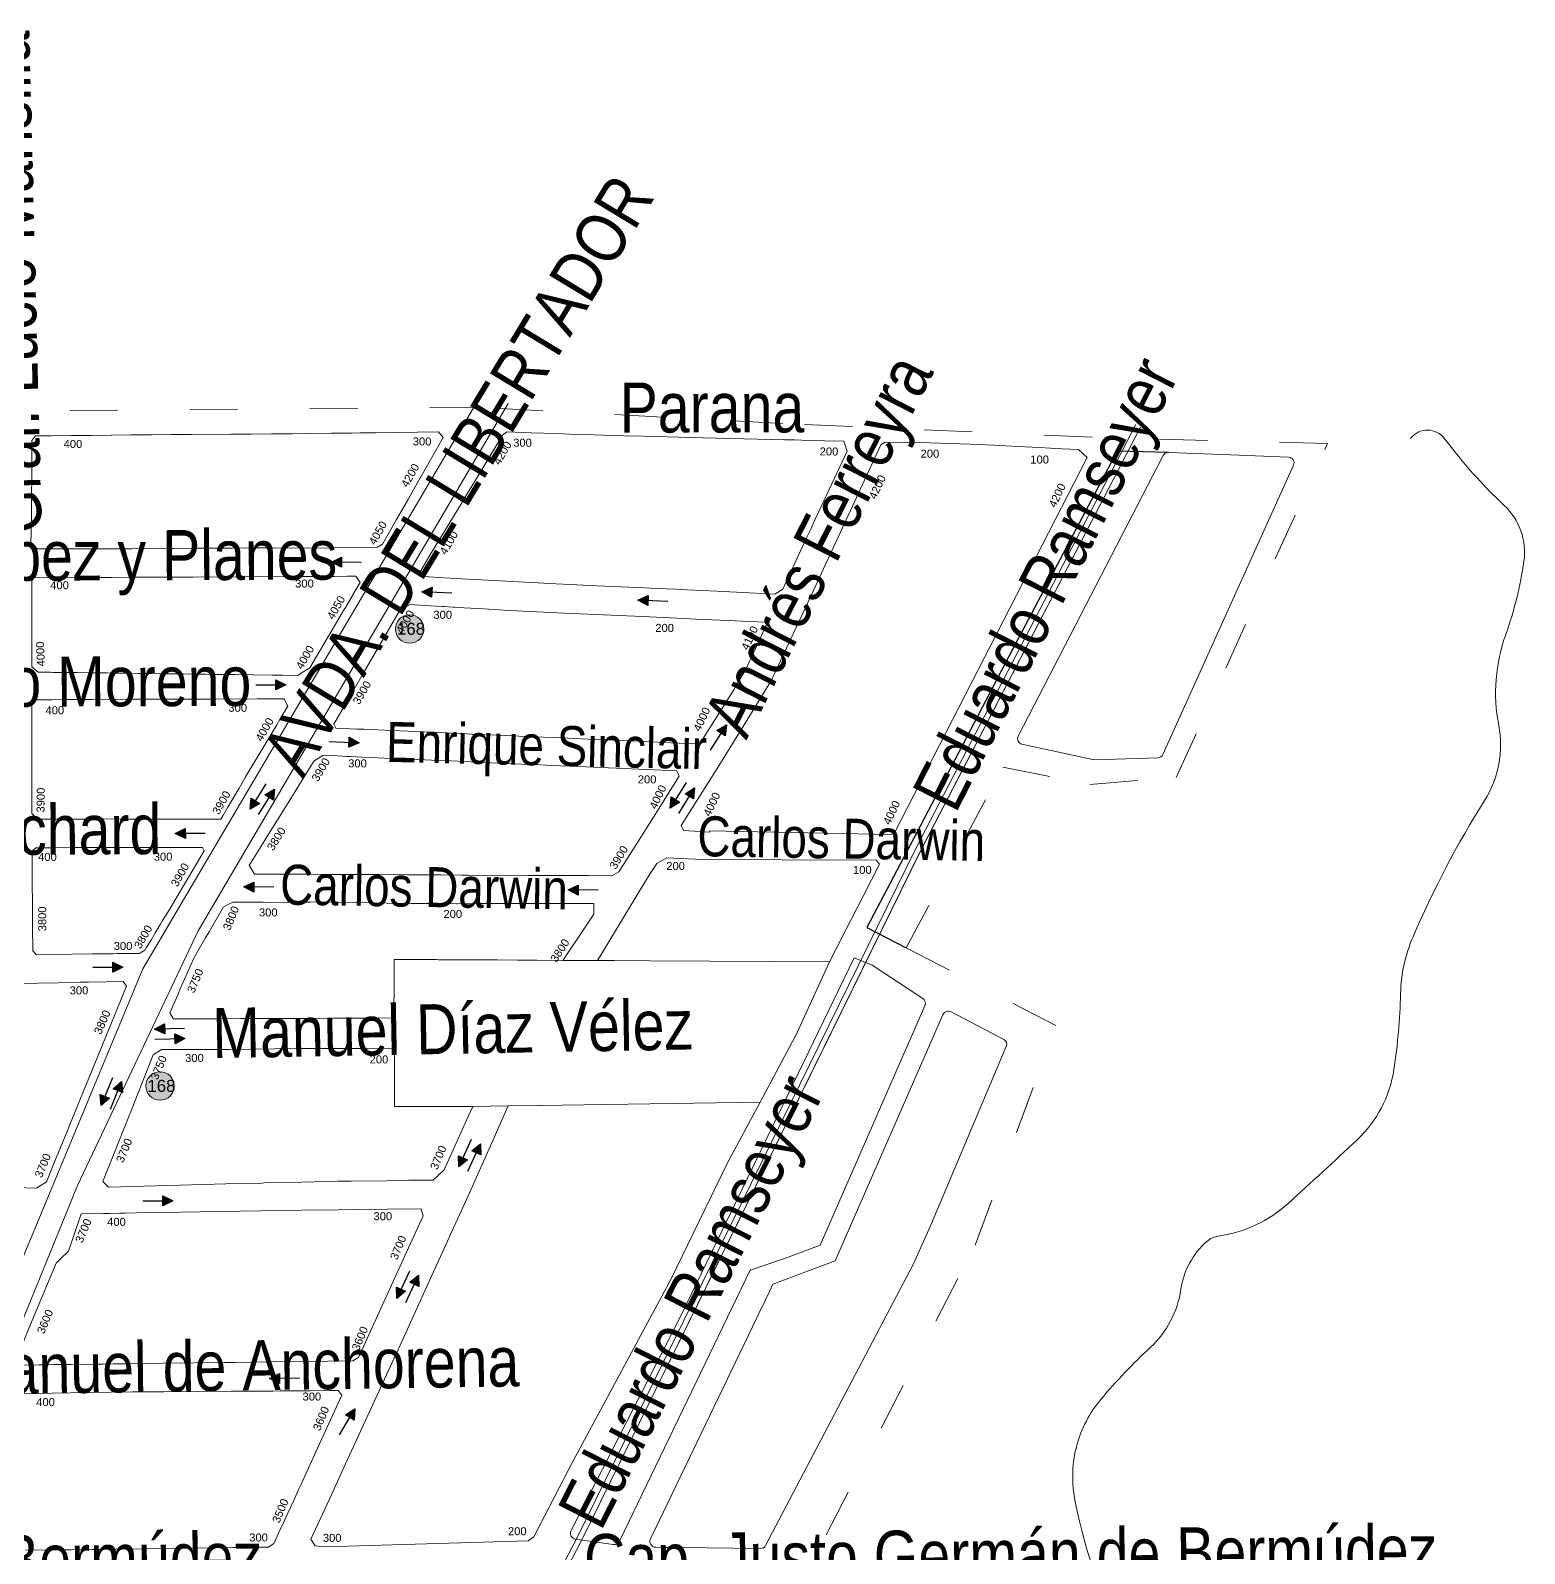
# Model space of a CAD drawing. Header units: millimetres. Extents: x 11558 to 23675, y 49449 to 61482.
# Drawn here: x 21097 to 21844, y 57721 to 58482 of the extents above; entities that cross this region are included whole.
import ezdxf

# ---------------------------------------------------------------- set-up
doc = ezdxf.new("R2010")
doc.units = ezdxf.units.MM
doc.linetypes.add('ACAD_ISO03W100', pattern=[30, 12, -18])
for name, color, linetype in [('0. plano base - nombres calles', 22, 'Continuous'), ('0. Plano Base - PLANO', 254, 'Continuous'), ('0. Plano base - sentido calles', 253, 'Continuous'), ('0. vias del tren', 252, 'VÍAS'), ('0.BARRIOS - DIVISIÓN', 12, 'ACAD_ISO03W100'), ('7. puesta en valor CC la lucila', 212, 'Continuous'), ('numeración', 7, 'Continuous')]:
    doc.layers.add(name, color=color, linetype=linetype)
doc.layers.add('Linea 168 IDA', color=7, linetype='Continuous', true_color=0x1a1a1a)
doc.layers.add('Linea 168 REGRESO', color=7, linetype='Continuous', true_color=0x330000)
doc.layers.get('7. puesta en valor CC la lucila').off()
doc.styles.get("Standard").update_dxf_attribs({"font": 'arial.ttf'})
doc.linetypes.add('VÍAS', pattern='A,0.15,[130,ltypeshp.shx,S=0.25,R=0,X=0,Y=0],0.15', length=0.3)

# ---------------------------------------------------------------- blocks, each defined once
blk = doc.blocks.new('MANZANAS')
at = {"layer": '0. Plano Base - PLANO', "color": 0, "linetype": 'Continuous', "lineweight": 5}
for points in [[(5639623.62, 6182909.64, -0.496103), (5639638.78, 6182917.34, 0.044234), (5639680.59, 6182901.48, -0.244247), (5639702.2, 6182881.22, -0.051127), (5639711.02, 6182844.59, 0.134329), (5639728.79, 6182802.69, -0.189726), (5639739.86, 6182766.04, 0.0388), (5639739.54, 6182689.11, 0.09554), (5639747.14, 6182660.95, -0.031201), (5639761.69, 6182625.77, -0.168468), (5639761.52, 6182586.14, -0.004283), (5639745.61, 6182542.09, -0.149649), (5639722.28, 6182511.53, 0.145939), (5639718.31, 6182506.42, 0.177302), (5639717.8, 6182479.27, -0.169834), (5639717.66, 6182446.49, 0.029807), (5639707.67, 6182411.89, 0.109062), (5639707.57, 6182386.13, 0.11264), (5639718.82, 6182362.06, 0.0541), (5639755.36, 6182324.37, 0.033828)], [(5639506.16, 6182551.88), (5639496.42, 6182550.92), (5639499.87, 6182434.35), (5639502.05, 6182352.1), (5639502.91, 6182231.65, 0.514609), (5639506.91, 6182228.84), (5639524.77, 6182235.1, 0.326602), (5639526.77, 6182238.02), (5639522.35, 6182388.48), (5639523.2, 6182389.36), (5639525.46, 6182391.73), (5639535.25, 6182401.95)], [(5639506.16, 6182551.88), (5639536.26, 6182548.76, -0.365405), (5639538.94, 6182545.97), (5639547.55, 6182415.68), (5639535.25, 6182401.95)], [(5639548.95, 6182546.1, -0.434147), (5639551.95, 6182549.29), (5639581.61, 6182549.25, -0.390508), (5639584.39, 6182546.67), (5639592.08, 6182450.94), (5639593.27, 6182429.25), (5639592.61, 6182269.86, -0.281915), (5639591.07, 6182267.37), (5639555.09, 6182249.21), (5639549.5, 6182246.39), (5639546.74, 6182244.99), (5639544.3, 6182243.76, -0.548941), (5639539.95, 6182246.35), (5639536.25, 6182368.86), (5639536.12, 6182373.25), (5639536.07, 6182374.95), (5639535.81, 6182383.4), (5639535.69, 6182387.45), (5639557.81, 6182412.15), (5639548.95, 6182546.1)]]:
    blk.add_lwpolyline(points, format="xyb", dxfattribs=at)
blk.add_lwpolyline([(5639557.27, 6182694.07), (5639521.72, 6182684.35, -0.493917), (5639518.18, 6182687.05), (5639517.78, 6182845.01, -0.291408), (5639519.39, 6182847.55), (5639543.69, 6182858.97), (5639573.87, 6182873.14, -0.531742), (5639577.85, 6182870.76), (5639586.58, 6182712.34, -0.285933), (5639585.16, 6182709.74)], format="xyb", close=True, dxfattribs=at)
at = {"layer": '0. Plano Base - PLANO', "color": 0, "linetype": 'VÍAS', "lineweight": 5, "ltscale": 4}
for points in [[(5639498.58, 6182852.42), (5639498.58, 6182614.33), (5639507.14, 6182228.89), (5639507.14, 6182181.36), (5639499.58, 6182050.89), (5639491.3, 6181998.3), (5639483.11, 6181953.65), (5639476.63, 6181918.34), (5639458.2, 6181825.34), (5639436.33, 6181704.24), (5639396.68, 6181501.18), (5639382.4, 6181412.53), (5639364.06, 6181337.09), (5639343.42, 6181280.78), (5639316.75, 6181215.85), (5639268.98, 6181116.06), (5639194.54, 6180959.83), (5639162.21, 6180892.02), (5639129.25, 6180822.85), (5639106.57, 6180782.08), (5639050.37, 6180665.87)], [(5639501.22, 6182852.42), (5639501.22, 6182614.36), (5639509.79, 6182228.92), (5639509.79, 6182181.28), (5639502.22, 6182050.61), (5639493.9, 6181997.86), (5639485.71, 6181953.18), (5639479.23, 6181917.85), (5639460.79, 6181824.85), (5639438.93, 6181703.75), (5639399.29, 6181500.71), (5639384.99, 6181412.01), (5639366.6, 6181336.32), (5639345.88, 6181279.82), (5639319.17, 6181214.78), (5639271.36, 6181114.92), (5639196.93, 6180958.69), (5639164.6, 6180890.88), (5639131.6, 6180821.63), (5639108.92, 6180780.86), (5639052.75, 6180664.71)]]:
    blk.add_lwpolyline(points, dxfattribs=at)
at = {"layer": '0. Plano Base - PLANO', "color": 0}
blk.add_lwpolyline([(5639519.39, 6182847.55), (5639496.41, 6182836.27), (5639495.68, 6182720.72), (5639495.42, 6182624.55), (5639495.07, 6182567.36), (5639517.28, 6182567.36)], dxfattribs=at)
at = {"layer": '0. Plano Base - PLANO', "color": 0, "linetype": 'Continuous', "lineweight": 5}
for points in [[(5639403.54, 6182573.43), (5639391.42, 6182568.17), (5639389.28, 6182569.78), (5639392.23, 6182604.93), (5639394.1, 6182630.6), (5639395.45, 6182649.02), (5639395.82, 6182654.09), (5639395.84, 6182654.39), (5639394.6, 6182683.68), (5639393.69, 6182704.15), (5639392.27, 6182736.2), (5639390.11, 6182784.69), (5639391.44, 6182786.84), (5639411.31, 6182796.85), (5639429.45, 6182805.45), (5639440.15, 6182810.53), (5639451.3, 6182815.55), (5639461.09, 6182819.96), (5639466.2, 6182822.26), (5639467.76, 6182822.98), (5639478.91, 6182828.12), (5639484.62, 6182826.57), (5639485.51, 6182615.62), (5639484.45, 6182614.16), (5639424.55, 6182584.61), (5639403.16, 6182574.03)], [(5639217.91, 6182620.96), (5639216.8, 6182620.45), (5639214.88, 6182621.72), (5639214.97, 6182623.11), (5639215.52, 6182631.74), (5639216.07, 6182640.36), (5639216.46, 6182646.43), (5639217.49, 6182662.35), (5639217.71, 6182665.92), (5639218.5, 6182678.13), (5639219.24, 6182689.73), (5639220.02, 6182701.83), (5639221.23, 6182704.22), (5639232.12, 6182709.4), (5639237.73, 6182712.08), (5639246.61, 6182716.3), (5639249.28, 6182717.57), (5639256.2, 6182720.86), (5639264.93, 6182725.02), (5639265.33, 6182725.2), (5639282.67, 6182733.68), (5639309.41, 6182746.74), (5639321.46, 6182752.63), (5639327.89, 6182755.77), (5639346.29, 6182764.77), (5639350.67, 6182766.91), (5639357.07, 6182770.03), (5639364.35, 6182773.58), (5639372.88, 6182777.75), (5639376.53, 6182774.1), (5639377.7, 6182746.99), (5639378.16, 6182736.56), (5639378.39, 6182731.17), (5639378.57, 6182727.09), (5639378.99, 6182717.21), (5639379.82, 6182698.07), (5639377.4, 6182693.94), (5639351.14, 6182681.96), (5639337.48, 6182675.73), (5639332.33, 6182673.38), (5639323.69, 6182669.33), (5639318.28, 6182666.79), (5639314.69, 6182665.1), (5639296.63, 6182656.63), (5639293.53, 6182655.17), (5639287.54, 6182652.46), (5639278.14, 6182648.21), (5639269.72, 6182644.4), (5639258.18, 6182639.18), (5639246.96, 6182634.1), (5639235.09, 6182628.73), (5639224.45, 6182623.92)], [(5639040.79, 6182544.64), (5639039.69, 6182544.07), (5639035.46, 6182545.47), (5639031.2, 6182554.29), (5639025.21, 6182566), (5639020.66, 6182574.9), (5639012.44, 6182590.98), (5639012.95, 6182593.82), (5639015.12, 6182594.95), (5639019.86, 6182597.45), (5639028.71, 6182602.16), (5639037.59, 6182606.88), (5639046.4, 6182611.56), (5639055.27, 6182616.28), (5639064.02, 6182620.92), (5639064.16, 6182621), (5639073.05, 6182625.7), (5639081.89, 6182630.37), (5639099.42, 6182639.64), (5639108.27, 6182644.32), (5639117.25, 6182649.07), (5639126.08, 6182653.77), (5639134.82, 6182658.43), (5639143.73, 6182663.18), (5639149.36, 6182666.18), (5639152.56, 6182667.88), (5639156.4, 6182669.93), (5639157.71, 6182670.63), (5639163.1, 6182673.52), (5639190.87, 6182688.42), (5639194.24, 6182687.1), (5639193.38, 6182664.13), (5639193.37, 6182663.84), (5639192.92, 6182651.85), (5639192.47, 6182639.85), (5639191.94, 6182625.72), (5639190.31, 6182623.2), (5639179.26, 6182617.26), (5639170.41, 6182612.5), (5639161.47, 6182607.69), (5639143.99, 6182598.84), (5639143.78, 6182598.73), (5639138.37, 6182595.88), (5639134.8, 6182593.99), (5639126.22, 6182589.46), (5639117.03, 6182584.6), (5639108.46, 6182580.07), (5639099.98, 6182575.59), (5639099.2, 6182575.18), (5639081.79, 6182565.98), (5639076.74, 6182563.32), (5639072.91, 6182561.33), (5639064.2, 6182556.8), (5639060.78, 6182555.03), (5639058.27, 6182553.73), (5639055.01, 6182552.03)], [(5639223.32, 6182537.92), (5639213.51, 6182533.35), (5639211.73, 6182534.68), (5639212.53, 6182551.19), (5639213.14, 6182563.96), (5639214.94, 6182601.03), (5639218.08, 6182605.28), (5639222.43, 6182607.23), (5639232.7, 6182611.84), (5639233.02, 6182611.98), (5639233.7, 6182612.29), (5639237.74, 6182614.1), (5639238.4, 6182614.39), (5639241.9, 6182615.96), (5639242.56, 6182616.26), (5639251.72, 6182620.37), (5639261.02, 6182624.53), (5639269.79, 6182628.46), (5639272.59, 6182629.72), (5639279.08, 6182632.73), (5639288.52, 6182637.1), (5639323.97, 6182653.52), (5639333.46, 6182657.92), (5639342.63, 6182662.17), (5639351.37, 6182666.22), (5639363.38, 6182671.78), (5639365.81, 6182672.91), (5639379.57, 6182679.28), (5639380.83, 6182678.6), (5639381.32, 6182667.84), (5639381.34, 6182667.41), (5639381.52, 6182663.5), (5639381.82, 6182654.84), (5639381.88, 6182653.33), (5639381.39, 6182644.54), (5639381.27, 6182642.43), (5639381.22, 6182641.5), (5639378.78, 6182612.27), (5639376.89, 6182609.4), (5639369.4, 6182605.91), (5639365.6, 6182604.14), (5639356.53, 6182599.92), (5639347.71, 6182595.82), (5639341.34, 6182592.86), (5639337.29, 6182590.97), (5639334.11, 6182589.49), (5639315.87, 6182581), (5639299.51, 6182573.38), (5639288.21, 6182568.12), (5639279.75, 6182564.19), (5639275.33, 6182562.13), (5639270.61, 6182559.94), (5639266.23, 6182557.9), (5639257.05, 6182553.62), (5639242.83, 6182547.01), (5639238.92, 6182545.19), (5639226.21, 6182539.27)], [(5639069.91, 6182490.25), (5639068.56, 6182489.57), (5639064.55, 6182490.56), (5639060.85, 6182497.67), (5639057.48, 6182504.14), (5639052.94, 6182512.86), (5639050.01, 6182518.49), (5639044.64, 6182528.8), (5639045.17, 6182530.57), (5639070.76, 6182544.02), (5639079.64, 6182548.69), (5639088.58, 6182553.39), (5639097.48, 6182558.07), (5639102.82, 6182560.88), (5639106.12, 6182562.61), (5639115.27, 6182567.42), (5639161.98, 6182591.98), (5639164.95, 6182593.54), (5639167.6, 6182594.93), (5639174.41, 6182598.51), (5639177.88, 6182600.33), (5639178.05, 6182600.42), (5639183.77, 6182603.42), (5639187.53, 6182605.4), (5639190.79, 6182603.52), (5639190.43, 6182596.84), (5639190.42, 6182596.59), (5639190, 6182588.78), (5639189.97, 6182588.22), (5639189.26, 6182574.79), (5639188.68, 6182563.92), (5639188.16, 6182554.2), (5639185.9, 6182550.26), (5639184.6, 6182547.98), (5639177.78, 6182544.55), (5639173.1, 6182542.2), (5639156.44, 6182533.81), (5639155.6, 6182533.39), (5639145.83, 6182528.48), (5639143.34, 6182527.22), (5639137.23, 6182524.16), (5639133.66, 6182522.36), (5639128.64, 6182519.84), (5639122.88, 6182516.93), (5639119.48, 6182515.23), (5639113.42, 6182512.17), (5639110.47, 6182510.69), (5639109.94, 6182510.42), (5639107.47, 6182509.18), (5639106.37, 6182508.63), (5639103.15, 6182507.01), (5639102.35, 6182506.61), (5639101.73, 6182506.3), (5639099.43, 6182505.13), (5639098.89, 6182504.86), (5639096.85, 6182503.83), (5639092.71, 6182501.74), (5639086.08, 6182498.4), (5639083.88, 6182497.29), (5639075.39, 6182493.01), (5639074.04, 6182492.33)], [(5639389.7, 6182493.91), (5639383.3, 6182490.63), (5639384.52, 6182509.91), (5639385.78, 6182529.81), (5639386.52, 6182541.4), (5639387.11, 6182547.33), (5639390.27, 6182552.19), (5639406.64, 6182559.67), (5639441.93, 6182577.88), (5639483.74, 6182599.45), (5639486.1, 6182598.41), (5639486.17, 6182580.81), (5639486.24, 6182561.87), (5639486.39, 6182543.48), (5639406.56, 6182502.55), (5639390.69, 6182494.41)], [(5639212.78, 6182450.75), (5639211.1, 6182449.89), (5639206.81, 6182452.58), (5639206.95, 6182454.4), (5639207.77, 6182465.37), (5639208.07, 6182469.34), (5639208.99, 6182481.47), (5639209.24, 6182484.85), (5639209.7, 6182490.86), (5639209.96, 6182494.37), (5639211.41, 6182513.58), (5639214.16, 6182518.34), (5639214.25, 6182518.38), (5639220.69, 6182521.38), (5639224.82, 6182523.3), (5639224.91, 6182523.34), (5639226.69, 6182524.16), (5639229.05, 6182525.26), (5639231.68, 6182526.48), (5639235.84, 6182528.42), (5639244.89, 6182532.62), (5639254.21, 6182536.95), (5639263.37, 6182541.21), (5639272.05, 6182545.24), (5639275.41, 6182546.8), (5639281.21, 6182549.5), (5639284.62, 6182551.08), (5639287.62, 6182552.48), (5639290.42, 6182553.78), (5639293.14, 6182555.04), (5639294.17, 6182555.52), (5639299.59, 6182558.04), (5639312.95, 6182564.25), (5639317.23, 6182566.24), (5639326.57, 6182570.59), (5639333.39, 6182573.75), (5639374.71, 6182592.95), (5639377.07, 6182591.18), (5639375.04, 6182567.06), (5639373.42, 6182547.95), (5639372.32, 6182534.88), (5639370.09, 6182531.52), (5639359.73, 6182526.2), (5639352.78, 6182522.63), (5639332.69, 6182512.32), (5639306.17, 6182498.7), (5639303.37, 6182497.27), (5639294.13, 6182492.52), (5639287.52, 6182489.13), (5639280.32, 6182485.44), (5639278.99, 6182484.75), (5639266.75, 6182478.47), (5639261.82, 6182475.94), (5639258.2, 6182474.08), (5639252.68, 6182471.24), (5639247.17, 6182468.42), (5639243.81, 6182466.69), (5639235.07, 6182462.2), (5639232.59, 6182460.92), (5639226.05, 6182457.56), (5639221.9, 6182455.43)], [(5639353.84, 6182393.04), (5639326.79, 6182379.06), (5639321.63, 6182389.06), (5639319.16, 6182393.87), (5639318.07, 6182395.98), (5639315.88, 6182400.23), (5639315.2, 6182401.45), (5639313.46, 6182404.92), (5639306.14, 6182418.25), (5639297.35, 6182435.38), (5639292.8, 6182444.24), (5639296.95, 6182446.37), (5639299.78, 6182447.82), (5639299.98, 6182447.92), (5639302.39, 6182449.16), (5639307.7, 6182451.87), (5639311.55, 6182453.85), (5639312.46, 6182454.32), (5639313.84, 6182455.03), (5639320.42, 6182458.4), (5639322.45, 6182459.44), (5639323.4, 6182459.92), (5639324.65, 6182460.56), (5639329.7, 6182463.15), (5639338.57, 6182467.7), (5639347.82, 6182472.44), (5639352.84, 6182475.01), (5639356.22, 6182476.74), (5639367.8, 6182482.68), (5639383.3, 6182490.63), (5639389.7, 6182493.91), (5639390.69, 6182494.41), (5639406.56, 6182502.55), (5639486.39, 6182543.48), (5639488.48, 6182502.73), (5639488.48, 6182502.53), (5639488.02, 6182465.18), (5639391.1, 6182413.07), (5639390.8, 6182412.91), (5639377.1, 6182405.54), (5639361.56, 6182397.19), (5639356.3, 6182394.36), (5639356.08, 6182394.24)], [(5639117, 6182431.94), (5639102.41, 6182424.25), (5639098.41, 6182425.48), (5639091.31, 6182439.13), (5639085.91, 6182449.5), (5639078.85, 6182463.08), (5639078.71, 6182463.35), (5639078.24, 6182464.26), (5639077, 6182466.63), (5639072.93, 6182474.46), (5639072.95, 6182474.53), (5639073.44, 6182476.54), (5639081.14, 6182480.59), (5639087.17, 6182483.76), (5639089.58, 6182485.02), (5639090.22, 6182485.36), (5639094.15, 6182487.42), (5639098.87, 6182489.9), (5639116.47, 6182499.15), (5639122.38, 6182502.25), (5639123.15, 6182502.65), (5639125.2, 6182503.73), (5639134.39, 6182508.55), (5639144.59, 6182513.89), (5639153.62, 6182518.62), (5639172.08, 6182528.29), (5639183.83, 6182534.44), (5639184.14, 6182534.22), (5639186.7, 6182532.44), (5639187.26, 6182532.05), (5639186.82, 6182524.64), (5639186.59, 6182520.89), (5639184.78, 6182490.89), (5639184.6, 6182487.09), (5639184.47, 6182484.5), (5639183.93, 6182473.39), (5639183.7, 6182468.43), (5639183.6, 6182466.5), (5639182.94, 6182466.16), (5639179.57, 6182464.42), (5639178.74, 6182463.98), (5639176.95, 6182463.06), (5639173.69, 6182461.37), (5639171, 6182459.98), (5639155.78, 6182452.11), (5639141.81, 6182444.88), (5639141.31, 6182444.62), (5639140.12, 6182444), (5639127.84, 6182437.65), (5639126.74, 6182437.07), (5639117.94, 6182432.44), (5639117.36, 6182432.13)], [(5639209.08, 6182367.19), (5639208.63, 6182366.95), (5639205.6, 6182368.81), (5639205.22, 6182374.01), (5639205, 6182376.99), (5639204.88, 6182378.66), (5639204.64, 6182381.84), (5639204.4, 6182385.13), (5639204.33, 6182387.19), (5639203.6, 6182398.58), (5639203.57, 6182398.99), (5639204.13, 6182410.37), (5639204.3, 6182413.9), (5639205, 6182428.18), (5639208.01, 6182432.53), (5639218.7, 6182437.95), (5639220.57, 6182438.89), (5639221.23, 6182439.23), (5639221.53, 6182439.38), (5639225.35, 6182441.31), (5639231.91, 6182444.8), (5639242.35, 6182450.35), (5639245.37, 6182451.96), (5639245.48, 6182452.02), (5639254.82, 6182456.72), (5639263.89, 6182461.28), (5639276.68, 6182467.57), (5639287.46, 6182473.01), (5639295.19, 6182476.91), (5639307.64, 6182483.27), (5639308.08, 6182483.51), (5639316.75, 6182488.17), (5639320.29, 6182490.07), (5639325.68, 6182492.86), (5639334.37, 6182497.37), (5639343.87, 6182502.28), (5639368.52, 6182515), (5639370.89, 6182510.31), (5639370.03, 6182502.61), (5639367.8, 6182482.68), (5639356.22, 6182476.74), (5639352.84, 6182475.01), (5639347.82, 6182472.44), (5639338.57, 6182467.7), (5639329.7, 6182463.15), (5639324.65, 6182460.56), (5639323.4, 6182459.92), (5639322.45, 6182459.44), (5639320.42, 6182458.4), (5639313.84, 6182455.03), (5639312.46, 6182454.32), (5639311.55, 6182453.85), (5639307.7, 6182451.87), (5639302.39, 6182449.16), (5639299.98, 6182447.92), (5639299.78, 6182447.82), (5639296.95, 6182446.37), (5639292.8, 6182444.24), (5639297.35, 6182435.38), (5639306.14, 6182418.25), (5639293.17, 6182411.43), (5639290.53, 6182410.04), (5639279.67, 6182404.33), (5639266.4, 6182397.34), (5639256.65, 6182392.21), (5639253.26, 6182390.43), (5639240.05, 6182383.48), (5639238.2, 6182382.51), (5639229.05, 6182377.7), (5639227.11, 6182376.68), (5639222.54, 6182374.27), (5639220.42, 6182373.15), (5639212.21, 6182368.83)], [(5639397.35, 6182167.61), (5639392.82, 6182165.86), (5639389.44, 6182167.78), (5639388.39, 6182189.91), (5639387.46, 6182209.28), (5639386.35, 6182232.73), (5639383.96, 6182281.2), (5639382.45, 6182310.31), (5639381.25, 6182333.52), (5639381.15, 6182335.34), (5639380.83, 6182341.57), (5639380.06, 6182356.4), (5639378.21, 6182387.07), (5639377.32, 6182401.87), (5639377.1, 6182405.54), (5639390.8, 6182412.91), (5639391.1, 6182413.07), (5639488.02, 6182465.18), (5639487.59, 6182430.77), (5639487.98, 6182413.28), (5639488.02, 6182412.03), (5639488.58, 6182391.86), (5639489.3, 6182366.39), (5639487.77, 6182262.71), (5639487.77, 6182242.86), (5639487.78, 6182220.3), (5639486.16, 6182217.24)], [(5639139.42, 6182367.33), (5639133.01, 6182363.9), (5639130.45, 6182364.68), (5639130.2, 6182365.16), (5639124.99, 6182375), (5639120.36, 6182383.76), (5639113.49, 6182396.75), (5639113.27, 6182397.17), (5639111.14, 6182401.18), (5639109.75, 6182403.82), (5639108.53, 6182406.13), (5639107.71, 6182407.66), (5639107.21, 6182408.62), (5639107.33, 6182409), (5639108.01, 6182411.18), (5639109.17, 6182411.78), (5639111.88, 6182413.19), (5639115.62, 6182415.14), (5639118.3, 6182416.54), (5639121.49, 6182418.19), (5639124.4, 6182419.71), (5639127.31, 6182421.22), (5639133.53, 6182424.46), (5639141.84, 6182428.77), (5639145.31, 6182430.58), (5639151.18, 6182433.63), (5639158.5, 6182437.44), (5639159.26, 6182437.83), (5639163.81, 6182440.2), (5639165.64, 6182441.16), (5639167.75, 6182442.25), (5639173.56, 6182445.28), (5639179.32, 6182448.27), (5639181.4, 6182449.35), (5639181.94, 6182449.63), (5639183.52, 6182448.61), (5639182.13, 6182425.07), (5639181.42, 6182412.99), (5639181.08, 6182408.16), (5639180.93, 6182405.45), (5639180.7, 6182400.93), (5639180.64, 6182399.85), (5639180.46, 6182396.76), (5639180.18, 6182392.18), (5639180.1, 6182390.84), (5639179.55, 6182390), (5639178.74, 6182388.78), (5639178.37, 6182388.22), (5639170.92, 6182384.21), (5639168.6, 6182382.96), (5639166.59, 6182381.88), (5639157.33, 6182376.92), (5639148.74, 6182372.32)], [(5639321.63, 6182389.06), (5639326.79, 6182379.06), (5639353.84, 6182393.04), (5639356.08, 6182394.24), (5639356.3, 6182394.36), (5639361.56, 6182397.19), (5639361.85, 6182391.59), (5639363.37, 6182362.45), (5639362.15, 6182358.51), (5639360.99, 6182355.33), (5639350.22, 6182349.72), (5639340.41, 6182344.32), (5639324.79, 6182336.03), (5639320.04, 6182333.52), (5639318.92, 6182332.92), (5639303.16, 6182324.23), (5639286.67, 6182315.14), (5639285.78, 6182314.65), (5639269.81, 6182305.8), (5639249.78, 6182294.72), (5639218.49, 6182277.39), (5639214.77, 6182278.62), (5639211.87, 6182307.09), (5639211.33, 6182312.42), (5639211.27, 6182312.98), (5639210.87, 6182316.92), (5639209.21, 6182333.2), (5639207.88, 6182346.33), (5639210.29, 6182350.65), (5639233.88, 6182362.88), (5639240.33, 6182366.22), (5639260.36, 6182376.98), (5639271.26, 6182382.84), (5639273.65, 6182384.09), (5639286.81, 6182390.98), (5639300.21, 6182397.99), (5639313.46, 6182404.92), (5639315.2, 6182401.45), (5639315.88, 6182400.23), (5639318.07, 6182395.98), (5639319.16, 6182393.87)], [(5639228.74, 6182182.59), (5639217.54, 6182176.59), (5639215.64, 6182198.49), (5639212.78, 6182231.6), (5639213.77, 6182234.51), (5639215.53, 6182239.68), (5639212.59, 6182259.29), (5639222.29, 6182264.53), (5639224.56, 6182265.75), (5639225.03, 6182266), (5639229.41, 6182268.37), (5639231.26, 6182269.37), (5639231.76, 6182269.64), (5639236.88, 6182272.4), (5639256.37, 6182282.92), (5639273.43, 6182292.13), (5639291.56, 6182301.92), (5639309.43, 6182311.57), (5639325.63, 6182320.31), (5639332.38, 6182323.89), (5639362.19, 6182339.71), (5639364.78, 6182337.22), (5639365.97, 6182313.14), (5639368.62, 6182259.44), (5639366.89, 6182256.57), (5639344.88, 6182244.78), (5639329.12, 6182236.34), (5639314.88, 6182228.72), (5639310.56, 6182226.41), (5639283.42, 6182211.87), (5639274.24, 6182206.95), (5639268.79, 6182204.04), (5639267.52, 6182203.36), (5639262.27, 6182200.55), (5639261.44, 6182200.1), (5639256.86, 6182197.65), (5639255.98, 6182197.18), (5639253.66, 6182195.94), (5639242.8, 6182190.12), (5639241.22, 6182189.27), (5639240.62, 6182188.95), (5639237.76, 6182187.42), (5639236.68, 6182186.84), (5639234.99, 6182185.94), (5639232.84, 6182184.79)]]:
    blk.add_lwpolyline(points, close=True, dxfattribs=at)
for points in [[(5639535.25, 6182401.95), (5639525.46, 6182391.73), (5639523.2, 6182389.36), (5639522.35, 6182388.48), (5639522.34, 6182388.77)], [(5639131.62, 6182346.92), (5639149.14, 6182356.48), (5639158.95, 6182361.83), (5639162.46, 6182363.74), (5639177.63, 6182372.02), (5639180.24, 6182370.67), (5639182.37, 6182347.04), (5639186.33, 6182303.24), (5639187.32, 6182292.21), (5639188.35, 6182280.88), (5639188.46, 6182279.59), (5639188.54, 6182278.78), (5639189.74, 6182265.46), (5639186.77, 6182260.37), (5639177.34, 6182255.82)], [(5639224.71, 6182164.1), (5639257.34, 6182181.77), (5639276.41, 6182192.1), (5639278.91, 6182193.42), (5639282.61, 6182195.37), (5639290.19, 6182199.37), (5639319.99, 6182215.09), (5639329.57, 6182220.15), (5639338.42, 6182224.82), (5639341.64, 6182226.52), (5639347.58, 6182229.66), (5639354.86, 6182233.5), (5639363.39, 6182238.01), (5639367.31, 6182240.08), (5639369.99, 6182238.89), (5639371.12, 6182216.6), (5639371.65, 6182206.15), (5639372.02, 6182198.84), (5639372.17, 6182195.69), (5639372.43, 6182190.35), (5639372.57, 6182187.42), (5639372.9, 6182180.71), (5639373.37, 6182171.01), (5639373.55, 6182167.2), (5639373.56, 6182167.05), (5639374.03, 6182157.46), (5639372.44, 6182154.59), (5639365.11, 6182150.66), (5639358.15, 6182146.93), (5639356.74, 6182146.18), (5639347.89, 6182141.44), (5639324.75, 6182128.99), (5639317.08, 6182124.87), (5639305.17, 6182118.46), (5639298.98, 6182115.13), (5639294.75, 6182112.87), (5639285.59, 6182107.97), (5639279.8, 6182104.87), (5639265.45, 6182097.2)]]:
    blk.add_lwpolyline(points, dxfattribs=at)
blk = doc.blocks.new('168 ida')
at = {"layer": 'Linea 168 REGRESO', "lineweight": 211, "true_color": 0xededed}
h = blk.add_hatch(color=7, dxfattribs=at)
h.dxf.hatch_style = 1
edge = h.paths.add_edge_path()
edge.add_arc((0, 0), 7.11, 0, 360)
at = {"layer": 'Linea 168 REGRESO', "lineweight": 9}
blk.add_circle((0, 0), 7.11, dxfattribs=at)
at = {"layer": 'Linea 168 REGRESO', "lineweight": 15, "insert": (-6.3, 3.1), "char_height": 6, "attachment_point": 1}
blk.add_mtext_dynamic_manual_height_columns('168', width=16.4579, gutter_width=12.5, heights=[0], dxfattribs=at)

msp = doc.modelspace()

# ---------------------------------------------------------------- hatches: boundary and pattern name
at = {"layer": '0. Plano base - sentido calles', "linetype": 'Continuous', "lineweight": 25, "ltscale": 2, "true_color": 0x1a1a1a}
h = msp.add_hatch(color=250, dxfattribs=at)
h.dxf.hatch_style = 1
h.paths.add_polyline_path([(21247.76, 58216.5), (21252.73, 58213.93), (21252.76, 58216.43)])
h.paths.add_polyline_path([(21247.76, 58216.5), (21252.76, 58216.43), (21252.79, 58218.93)])
h = msp.add_hatch(color=250, dxfattribs=at)
h.dxf.hatch_style = 1
h.paths.add_polyline_path([(21292.97, 58201.69), (21297.83, 58198.94), (21297.96, 58201.44)])
h.paths.add_polyline_path([(21292.97, 58201.69), (21297.96, 58201.44), (21298.09, 58203.94)])
h = msp.add_hatch(color=250, dxfattribs=at)
h.dxf.hatch_style = 1
h.paths.add_polyline_path([(21401, 58197.54), (21405.87, 58194.79), (21405.99, 58197.28)])
h.paths.add_polyline_path([(21401, 58197.54), (21405.99, 58197.28), (21406.12, 58199.78)])
h = msp.add_hatch(color=250, dxfattribs=at)
h.dxf.hatch_style = 1
h.paths.add_polyline_path([(21224.96, 58155.19), (21219.96, 58157.68), (21219.96, 58155.18)])
h.paths.add_polyline_path([(21224.96, 58155.19), (21219.96, 58155.18), (21219.97, 58152.68)])
h = msp.add_hatch(color=250, dxfattribs=at)
h.dxf.hatch_style = 1
h.paths.add_polyline_path([(21445.22, 58135.15), (21440.44, 58132.26), (21442.55, 58130.92)])
h.paths.add_polyline_path([(21445.22, 58135.15), (21442.55, 58130.92), (21444.67, 58129.59)])
h = msp.add_hatch(color=250, dxfattribs=at)
h.dxf.hatch_style = 1
h.paths.add_polyline_path([(21261.59, 58126.2), (21256.7, 58128.92), (21256.59, 58126.42)])
h.paths.add_polyline_path([(21261.59, 58126.2), (21256.59, 58126.42), (21256.49, 58123.92)])
h = msp.add_hatch(color=250, dxfattribs=at)
h.dxf.hatch_style = 1
h.paths.add_polyline_path([(21219.26, 58103.05), (21214.51, 58100.12), (21216.63, 58098.8)])
h.paths.add_polyline_path([(21219.26, 58103.05), (21216.63, 58098.8), (21218.76, 58097.49)])
h = msp.add_hatch(color=250, dxfattribs=at)
h.dxf.hatch_style = 1
h.paths.add_polyline_path([(21417.18, 58093.53), (21421.93, 58096.47), (21419.81, 58097.78)])
h.paths.add_polyline_path([(21417.18, 58093.53), (21419.81, 58097.78), (21417.68, 58099.1)])
h = msp.add_hatch(color=250, dxfattribs=at)
h.dxf.hatch_style = 1
h.paths.add_polyline_path([(21429.32, 58103.65), (21424.57, 58100.72), (21426.69, 58099.4)])
h.paths.add_polyline_path([(21429.32, 58103.65), (21426.69, 58099.4), (21428.82, 58098.09)])
h = msp.add_hatch(color=250, dxfattribs=at)
h.dxf.hatch_style = 1
h.paths.add_polyline_path([(21207.12, 58092.93), (21211.88, 58095.87), (21209.75, 58097.18)])
h.paths.add_polyline_path([(21207.12, 58092.93), (21209.75, 58097.18), (21207.62, 58098.5)])
h = msp.add_hatch(color=250, dxfattribs=at)
h.dxf.hatch_style = 1
h.paths.add_polyline_path([(21169.71, 58080.85), (21174.72, 58078.36), (21174.71, 58080.86)])
h.paths.add_polyline_path([(21169.71, 58080.85), (21174.71, 58080.86), (21174.71, 58083.36)])
h = msp.add_hatch(color=250, dxfattribs=at)
h.dxf.hatch_style = 1
h.paths.add_polyline_path([(21203.99, 58054.09), (21208.98, 58051.57), (21208.99, 58054.07)])
h.paths.add_polyline_path([(21203.99, 58054.09), (21208.99, 58054.07), (21209, 58056.57)])
h = msp.add_hatch(color=250, dxfattribs=at)
h.dxf.hatch_style = 1
h.paths.add_polyline_path([(21366.04, 58052.6), (21371.03, 58050.08), (21371.04, 58052.58)])
h.paths.add_polyline_path([(21366.04, 58052.6), (21371.04, 58052.58), (21371.05, 58055.08)])
h = msp.add_hatch(color=250, dxfattribs=at)
h.dxf.hatch_style = 1
h.paths.add_polyline_path([(21143.55, 58014.02), (21138.54, 58016.51), (21138.55, 58014.01)])
h.paths.add_polyline_path([(21143.55, 58014.02), (21138.55, 58014.01), (21138.55, 58011.51)])
h = msp.add_hatch(color=250, dxfattribs=at)
h.dxf.hatch_style = 1
h.paths.add_polyline_path([(21159.38, 57982.97), (21164.45, 57980.62), (21164.38, 57983.12)])
h.paths.add_polyline_path([(21159.38, 57982.97), (21164.38, 57983.12), (21164.31, 57985.62)])
h = msp.add_hatch(color=250, dxfattribs=at)
h.dxf.hatch_style = 1
h.paths.add_polyline_path([(21174.52, 57978.42), (21169.45, 57980.77), (21169.52, 57978.27)])
h.paths.add_polyline_path([(21174.52, 57978.42), (21169.52, 57978.27), (21169.6, 57975.77)])
h = msp.add_hatch(color=250, dxfattribs=at)
h.dxf.hatch_style = 1
h.paths.add_polyline_path([(21142.88, 57956.91), (21138.71, 57953.18), (21141.03, 57952.26)])
h.paths.add_polyline_path([(21142.88, 57956.91), (21141.03, 57952.26), (21143.36, 57951.34)])
h = msp.add_hatch(color=250, dxfattribs=at)
h.dxf.hatch_style = 1
h.paths.add_polyline_path([(21132.7, 57944.81), (21136.86, 57948.54), (21134.54, 57949.46)])
h.paths.add_polyline_path([(21132.7, 57944.81), (21134.54, 57949.46), (21132.22, 57950.38)])
h = msp.add_hatch(color=250, dxfattribs=at)
h.dxf.hatch_style = 1
h.paths.add_polyline_path([(21322.23, 57925.74), (21317.87, 57922.24), (21320.15, 57921.19)])
h.paths.add_polyline_path([(21322.23, 57925.74), (21320.15, 57921.19), (21322.42, 57920.15)])
h = msp.add_hatch(color=250, dxfattribs=at)
h.dxf.hatch_style = 1
h.paths.add_polyline_path([(21311.43, 57914.19), (21315.79, 57917.69), (21313.52, 57918.73)])
h.paths.add_polyline_path([(21311.43, 57914.19), (21313.52, 57918.73), (21311.24, 57919.77)])
h = msp.add_hatch(color=250, dxfattribs=at)
h.dxf.hatch_style = 1
h.paths.add_polyline_path([(21168.42, 57897.27), (21163.42, 57899.76), (21163.42, 57897.26)])
h.paths.add_polyline_path([(21168.42, 57897.27), (21163.42, 57897.26), (21163.43, 57894.76)])
h = msp.add_hatch(color=250, dxfattribs=at)
h.dxf.hatch_style = 1
h.paths.add_polyline_path([(21291.28, 57860.03), (21286.93, 57856.52), (21289.2, 57855.48)])
h.paths.add_polyline_path([(21291.28, 57860.03), (21289.2, 57855.48), (21291.47, 57854.44)])
h = msp.add_hatch(color=250, dxfattribs=at)
h.dxf.hatch_style = 1
h.paths.add_polyline_path([(21280.49, 57848.47), (21284.84, 57851.98), (21282.57, 57853.02)])
h.paths.add_polyline_path([(21280.49, 57848.47), (21282.57, 57853.02), (21280.3, 57854.06)])
h = msp.add_hatch(color=250, dxfattribs=at)
h.dxf.hatch_style = 1
h.paths.add_polyline_path([(21216.75, 57808.48), (21221.76, 57805.98), (21221.75, 57808.48)])
h.paths.add_polyline_path([(21216.75, 57808.48), (21221.75, 57808.48), (21221.75, 57810.98)])
h = msp.add_hatch(color=250, dxfattribs=at)
h.dxf.hatch_style = 1
h.paths.add_polyline_path([(21259.5, 57793.2), (21254.8, 57790.18), (21256.95, 57788.9)])
h.paths.add_polyline_path([(21259.5, 57793.2), (21256.95, 57788.9), (21259.09, 57787.62)])
at = {"layer": 'Linea 168 IDA', "lineweight": 15}
h = msp.add_hatch(dxfattribs=at)
h.set_pattern_fill('AR-B816', color=256)
h.set_pattern_definition([(0, (6394.8, 4678.97), (0, 203.2), []), (90, (6394.8, 4678.97), (-203.2, 203.2), [203.2, -203.2])])
h.paths.add_polyline_path([(21235.64, 58184.39, 1), (21244, 58184.39, 1)])
h.paths.add_polyline_path([(21236.38, 58181.45), (21243.46, 58181.45), (21243.46, 58186.6), (21236.38, 58186.6)], flags=25)

# ---------------------------------------------------------------- linework, layer by layer
at = {"layer": '0. Plano base - sentido calles', "color": 250, "linetype": 'Continuous', "lineweight": 25, "ltscale": 2, "true_color": 0x1a1a1a}
for points in [[(21262.76, 58216.31), (21247.76, 58216.5), (21252.79, 58218.93), (21252.73, 58213.93), (21247.76, 58216.5)], [(21307.95, 58200.93), (21292.97, 58201.69), (21298.09, 58203.94), (21297.83, 58198.94), (21292.97, 58201.69)], [(21415.98, 58196.77), (21401, 58197.54), (21406.12, 58199.78), (21405.87, 58194.79), (21401, 58197.54)], [(21209.96, 58155.16), (21224.96, 58155.19), (21219.97, 58152.68), (21219.96, 58157.68), (21224.96, 58155.19)], [(21437.22, 58122.47), (21445.22, 58135.15), (21444.67, 58129.59), (21440.44, 58132.26), (21445.22, 58135.15)], [(21246.6, 58126.86), (21261.59, 58126.2), (21256.49, 58123.92), (21256.7, 58128.92), (21261.59, 58126.2)], [(21215.01, 58105.69), (21207.12, 58092.93), (21207.62, 58098.5), (21211.88, 58095.87), (21207.12, 58092.93)], [(21211.37, 58090.3), (21219.26, 58103.05), (21218.76, 58097.49), (21214.51, 58100.12), (21219.26, 58103.05)], [(21425.07, 58106.29), (21417.18, 58093.53), (21417.68, 58099.1), (21421.93, 58096.47), (21417.18, 58093.53)], [(21421.43, 58090.9), (21429.32, 58103.65), (21428.82, 58098.09), (21424.57, 58100.72), (21429.32, 58103.65)], [(21184.71, 58080.87), (21169.71, 58080.85), (21174.71, 58083.36), (21174.72, 58078.36), (21169.71, 58080.85)], [(21218.99, 58054.02), (21203.99, 58054.09), (21209, 58056.57), (21208.98, 58051.57), (21203.99, 58054.09)], [(21381.04, 58052.53), (21366.04, 58052.6), (21371.05, 58055.08), (21371.03, 58050.08), (21366.04, 58052.6)], [(21128.55, 58013.99), (21143.55, 58014.02), (21138.55, 58011.51), (21138.54, 58016.51), (21143.55, 58014.02)], [(21174.38, 57983.41), (21159.38, 57982.97), (21164.31, 57985.62), (21164.45, 57980.62), (21159.38, 57982.97)], [(21159.53, 57977.98), (21174.52, 57978.42), (21169.6, 57975.77), (21169.45, 57980.77), (21174.52, 57978.42)], [(21138.23, 57958.75), (21132.7, 57944.81), (21132.22, 57950.38), (21136.86, 57948.54), (21132.7, 57944.81)], [(21137.34, 57942.97), (21142.88, 57956.91), (21143.36, 57951.34), (21138.71, 57953.18), (21142.88, 57956.91)], [(21317.68, 57927.82), (21311.43, 57914.19), (21311.24, 57919.77), (21315.79, 57917.69), (21311.43, 57914.19)], [(21315.98, 57912.1), (21322.23, 57925.74), (21322.42, 57920.15), (21317.87, 57922.24), (21322.23, 57925.74)], [(21153.42, 57897.24), (21168.42, 57897.27), (21163.43, 57894.76), (21163.42, 57899.76), (21168.42, 57897.27)], [(21286.74, 57862.11), (21280.49, 57848.47), (21280.3, 57854.06), (21284.84, 57851.98), (21280.49, 57848.47)], [(21285.03, 57846.39), (21291.28, 57860.03), (21291.47, 57854.44), (21286.93, 57856.52), (21291.28, 57860.03)], [(21231.75, 57808.5), (21216.75, 57808.48), (21221.75, 57810.98), (21221.76, 57805.98), (21216.75, 57808.48)], [(21251.84, 57780.3), (21259.5, 57793.2), (21259.09, 57787.62), (21254.8, 57790.18), (21259.5, 57793.2)]]:
    msp.add_lwpolyline(points, dxfattribs=at)
at = {"layer": '0. vias del tren', "color": 252, "lineweight": 13, "ltscale": 5}
for points in [[(21649.94, 58285.22), (21540.17, 58073.94), (21370.08, 57727.97), (21348.16, 57685.78), (21281.3, 57573.49), (21249.7, 57530.65), (21221.85, 57494.8), (21199.82, 57466.45), (21140.59, 57392.43), (21065.36, 57295.04), (20936.56, 57133.13), (20883.01, 57061.05), (20831.96, 57002.55), (20787.68, 56962.1), (20734.08, 56916.78), (20645.68, 56850.25), (20507.6, 56745.94), (20447.64, 56700.67), (20386.51, 56654.48), (20347.59, 56628.76), (20244.14, 56551.55)], [(21652.28, 58284), (21542.53, 58072.75), (21372.44, 57726.77), (21350.47, 57684.49), (21283.51, 57572.03), (21251.81, 57529.05), (21223.94, 57493.18), (21201.9, 57464.82), (21142.67, 57390.79), (21067.44, 57293.41), (20938.65, 57131.51), (20885.07, 57059.39), (20833.85, 57000.7), (20789.42, 56960.12), (20735.73, 56914.72), (20647.27, 56848.14), (20509.19, 56743.83), (20449.24, 56698.56), (20388.04, 56652.32), (20349.11, 56626.59), (20245.71, 56549.43)]]:
    msp.add_lwpolyline(points, dxfattribs=at)
at = {"layer": '0.BARRIOS - DIVISIÓN', "color": 14, "lineweight": 18, "ltscale": 2}
msp.add_lwpolyline([(19945.72, 58287.94), (19923.91, 58043.4), (19902.09, 57798.86), (19856.05, 57250.46), (21295.4, 57263.73), (21452.7, 57610.67), (21440.16, 57623.59), (21569.55, 57874.98), (21609.91, 57984.78), (21535.11, 58023.64), (21583.33, 58113.98), (21626.83, 58105.34), (21670.11, 58108.85), (21745.7, 58275.74), (21628.05, 58278.93), (21473.27, 58285.8), (21320.95, 58293.9), (20938.69, 58290.94), (20541.19, 58288.57), (19945.72, 58287.94)], dxfattribs=at)
at = {"layer": 'Linea 168 IDA', "lineweight": 15}
msp.add_lwpolyline([(21322.55, 58300.09), (21153.53, 58013.12), (21076.23, 57827.96), (21005.05, 57649.05), (20982.11, 57589.38), (20977.82, 57341.53), (20973.29, 57117.77), (20963.99, 57059.48), (20919.57, 56828.6), (20873.89, 56588.03), (20847.82, 56428.53), (20802.45, 56139.06), (20776.13, 55948.55)], dxfattribs=at)
at = {"layer": 'Linea 168 REGRESO', "lineweight": 15}
msp.add_lwpolyline([(20800.79, 55985.68), (20825.9, 56150.45), (20854.3, 56344.34), (20890.73, 56553.48), (20912.6, 56680.43), (20979.96, 57088.07), (20984.13, 57166.66), (20987.01, 57373.21), (20991.42, 57514.31), (20992.86, 57590.93), (21120.76, 57904.83), (21181.05, 58032.14), (21336.09, 58295.82)], dxfattribs=at)

# ---------------------------------------------------------------- block references
at = {"layer": '0. Plano Base - PLANO', "color": 28, "lineweight": 5, "true_color": 0x0d0d0d, "rotation": 332.5463477508169}
msp.add_blockref('MANZANAS', (-7833237.48, -2828296.13), dxfattribs=at)
at = {"layer": '7. puesta en valor CC la lucila', "color": 250, "lineweight": 30, "rotation": 332.5463477508169}
msp.add_blockref('MANZANAS', (-7833237.48, -2828296.13), dxfattribs=at)
at = {"layer": 'Linea 168 REGRESO', "lineweight": 15}
for p in [(21286.86, 58183.06), (21162.08, 57954.59)]:
    msp.add_blockref('168 ida', p, dxfattribs=at)

# ---------------------------------------------------------------- texts
at = {"layer": '0. plano base - nombres calles', "color": 250, "lineweight": 15, "true_color": 0x1a1a1a, "attachment_point": 1}
for s, width, insert, char_height, rotation in [('{\\fArial Narrow|b0|i0|c0|p34;Gral. Lucio Mansilla}', 329.255, (21077.95, 58230.22), 25, 91.4291), ('{\\fArial Narrow|b0|i0|c0|p34;AVDA. DEL LIBERTADOR}', 432.83, (21211.95, 58121.02), 25, 58.78456), ('{\\fArial Narrow|b0|i0|c0|p34;Andrés Ferreyra}', 329.255, (21432.9, 58138.6), 25, 62.99667), ('{\\fArial Narrow|b0|i0|c0|p34;Eduardo Ramseyer}', 329.255, (21537.49, 58101.71), 25, 62.99667), ('{\\fArial Narrow|b0|i0|c0|p34;Parana}', 329.255, (21391.8, 58306.24), 25, 0.08459), ('{\\fArial Narrow|b0|i0|c0|p34;Vicente López y Planes}', 329.255, (20951.28, 58231.68), 25, 0.20836), ('{\\fArial Narrow|b0|i0|c0|p34;Dr. Mariano Moreno}', 329.255, (20953.03, 58168.64), 25, 0.23074), ('{\\fArial Narrow|b0|i0|c0|p34;Enrique Sinclair}', 329.255, (21275.34, 58136.67), 20, 358.66718), ('{\\fArial Narrow|b0|i0|c0|p34;Alférez Hipólito Bouchard}', 329.255, (20839.51, 58093.52), 25, 0.3682), ('\\pt60;{\\fArial Narrow|b0|i0|c0|p34;Carlos Darwin}', 329.255, (21430.93, 58089.54), 20, 359.01954), ('\\pt60;{\\fArial Narrow|b0|i0|c0|p34;Carlos Darwin}', 329.255, (21222.32, 58065.35), 20, 359.01954), ('{\\fArial Narrow|b0|i0|c0|p34;Manuel Díaz Vélez }', 329.255, (21187.98, 57993.49), 25, 1.05587), ('{\\fArial Narrow|b0|i0|c0|p34;Eduardo Ramseyer}', 329.255, (21360.18, 57743.01), 25, 62.99667), ('{\\fArial Narrow|b0|i0|c0|p34;Dr. Tomás Manuel de Anchorena}', 444.0925, (20919.71, 57823.14), 25, 0.8644), ('{\\fArial Narrow|b0|i0|c0|p34;Cap. Justo Germán de Bermúdez }', 455.5451, (21373.89, 57730.58), 25, 0.64402), ('{\\fArial Narrow|b0|i0|c0|p34;Cap. Justo Germán de Bermúdez }', 455.5451, (20786.38, 57726.94), 25, 0.64402)]:
    msp.add_mtext_dynamic_manual_height_columns(s, width=width, gutter_width=12.5, heights=[0], dxfattribs=dict(at, insert=insert, char_height=char_height, rotation=rotation))
at = {"layer": 'numeración', "color": 251, "true_color": 0x606162, "char_height": 4, "attachment_point": 1}
for s, insert in [('400', (21113.87, 58277.56)), ('300', (21288.42, 58278.81)), ('300', (21338.62, 58278.18)), ('200', (21491.83, 58273.8)), ('200', (21542.29, 58272.7)), ('100', (21597.14, 58269.78)), ('400', (21107.17, 58206.94)), ('300', (21229.61, 58207.78)), ('300', (21298.72, 58192.17)), ('200', (21409.66, 58185.61)), ('400', (21104.82, 58144.44)), ('300', (21196.25, 58145.68)), ('300', (21256.13, 58117.89)), ('200', (21400.92, 58109.89)), ('400', (21101.11, 58071.12)), ('300', (21158.92, 58071.25)), ('200', (21415.15, 58066.61)), ('100', (21508.5, 58064.65)), ('300', (21211.51, 58043.39)), ('200', (21303.76, 58042.63)), ('300', (21138.92, 58026.64)), ('300', (21116.88, 58004.41)), ('300', (21174.6, 57970.66)), ('200', (21266.85, 57969.91)), ('400', (21135.64, 57888.72)), ('300', (21268.79, 57891.52)), ('400', (21100.16, 57798.59)), ('300', (21233.31, 57801.38)), ('200', (21336.01, 57734.05)), ('300', (21206.66, 57730.93)), ('300', (21243.48, 57730.74))]:
    msp.add_mtext_dynamic_manual_height_columns(s, width=16.0314, gutter_width=12.5, heights=[0], dxfattribs=dict(at, insert=insert))
for s, insert, rotation in [('4200', (21328.35, 58266.68), 59.65361), ('4200', (21282.29, 58255.42), 60.40154), ('4200', (21516.21, 58249.26), 64.86402), ('4200', (21606.12, 58245.1), 64.86402), ('4050', (21266.14, 58226.68), 60.40154), ('4100', (21301.54, 58221.83), 59.65361), ('4050', (21245.24, 58189.38), 60.40154), ('4000', (21279.72, 58182.29), 59.65361), ('4100', (21452.37, 58173.8), 64.86402), ('4000', (21100.58, 58164.24), 92.79945), ('4000', (21229.7, 58164.49), 60.40154), ('3900', (21258.15, 58146.93), 59.65361), ('4000', (21209.48, 58128.42), 60.40154), ('4000', (21428.42, 58133.19), 64.86402), ('3900', (21237.56, 58108.4), 59.65361), ('3900', (21100.3, 58091.34), 89.18037), ('3900', (21187.94, 58091.86), 60.40154), ('4000', (21406.49, 58094.32), 64.86402), ('4000', (21433.42, 58090.69), 64.86402), ('4000', (21523.33, 58086.54), 64.86402), ('3800', (21215.21, 58073.96), 57.98486), ('3900', (21386.43, 58064.62), 58.78098), ('3900', (21167.25, 58055.75), 60.40154), ('3800', (21101.19, 58031.93), 90.11516), ('3800', (21193.29, 58033.57), 67.29927), ('3800', (21148.8, 58024.76), 60.40154), ('3800', (21356.89, 58018.23), 57.1232), ('3750', (21175.41, 58002.24), 67.29927), ('3800', (21128.82, 57981.67), 66.21025), ('3750', (21157.16, 57958.88), 67.29927), ('3700', (21139.87, 57917.44), 67.29927), ('3700', (21296.93, 57913.89), 67.29927), ('3700', (21099.24, 57909.89), 67.29927), ('3700', (21119.51, 57877.32), 67.29927), ('3700', (21276.88, 57868.88), 67.29927), ('3600', (21100.35, 57831.89), 67.29927), ('3600', (21257.72, 57823.44), 67.29927), ('3600', (21238.3, 57783.46), 67.29927), ('3500', (21217.96, 57737.31), 67.29927)]:
    msp.add_mtext_dynamic_manual_height_columns(s, width=16.0314, gutter_width=12.5, heights=[0], dxfattribs=dict(at, insert=insert, rotation=rotation))

doc.saveas('drawing.dxf')
